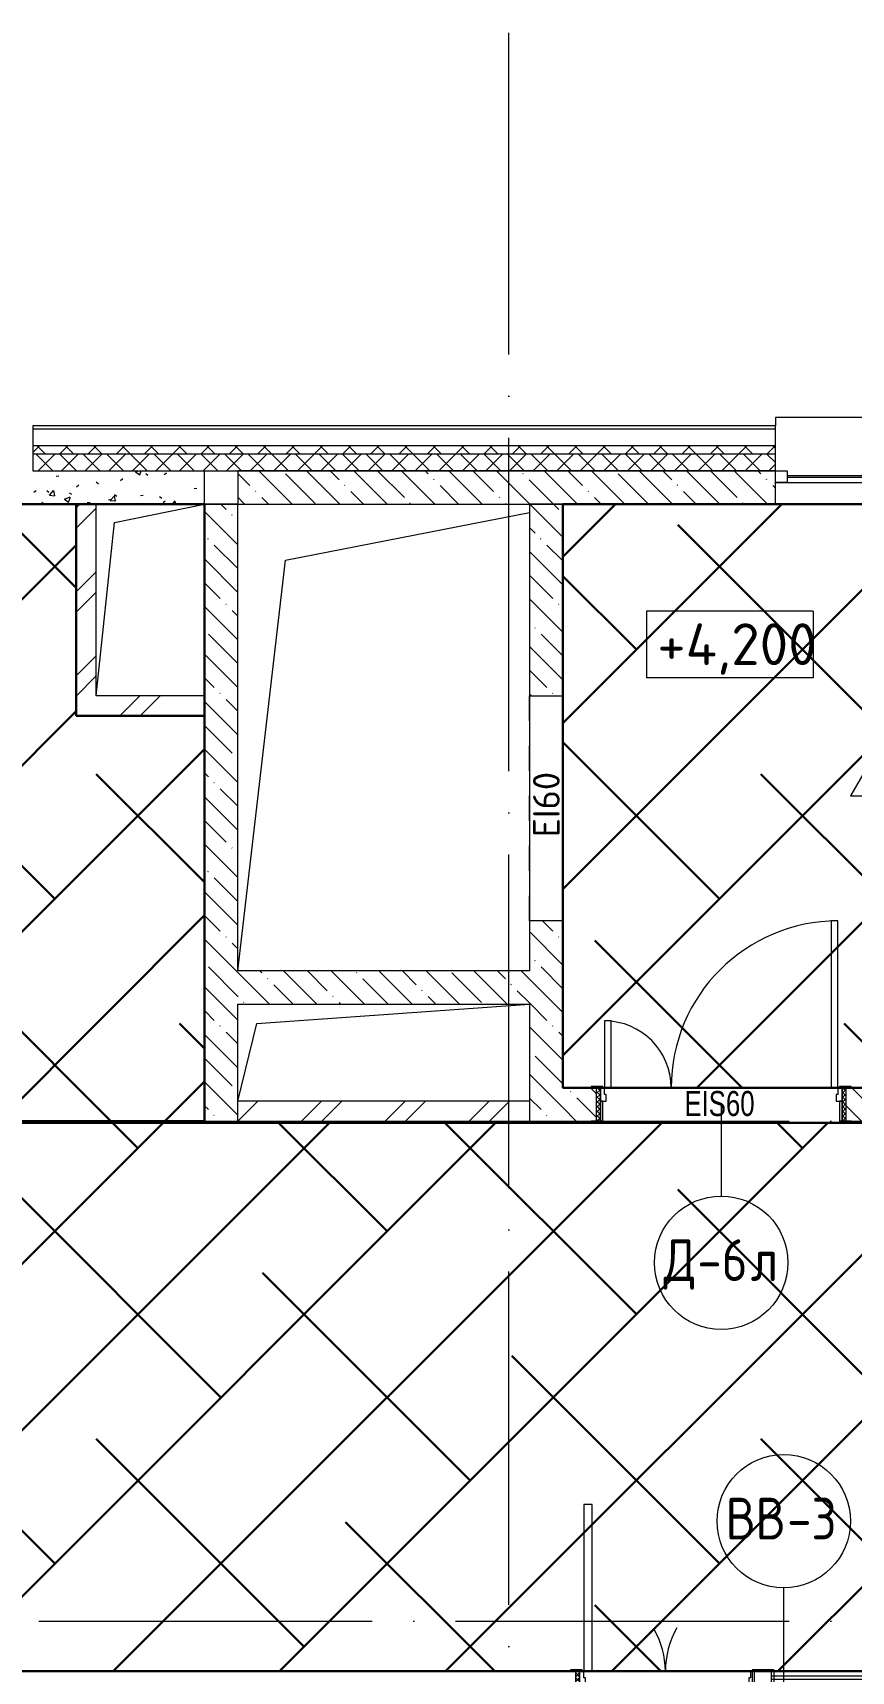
# Model space of a CAD drawing. Header units: millimetres. Extents: x -68946 to 690821, y -552984 to 293768.
# Drawn here: x 23294 to 28204, y -70920 to -61093 of the extents above; entities that cross this region are included whole.
import ezdxf

# ---------------------------------------------------------------- set-up
doc = ezdxf.new("R2010")
doc.units = ezdxf.units.MM
doc.linetypes.add('ADSK_Линия сетки', pattern=[2500, 2000, -250, 0, -250])
doc.linetypes.add('Штрих короткий', pattern=[300, 150, -150])
for name, color, linetype, lineweight in [('1.1) Стяжка 5 вып.', 30, 'Continuous', 30), ('1.3) Звуко-изол           5 вып.', 90, 'Continuous', 30), ('A-DETL-GENF-OTLN', 250, 'Continuous', 5), ('A-DOOR-____-IDEN', 250, 'Continuous', 9), ('A-DOOR-____-MCUT', 250, 'Continuous', 5), ('A-DOOR-____-OTLN', 250, 'Continuous', 5), ('A-DOOR-FRAM-MCUT', 250, 'Continuous', 5), ('A-DOOR-FRAM-OTLN', 250, 'Continuous', 5), ('A-DOOR-GLAZ-MCUT', 250, 'Continuous', 5), ('A-FLOR-____-IDEN', 250, 'Continuous', 9), ('A-FLOR-____-OTLN', 250, 'Continuous', 9), ('A-GLAZ-____-MCUT', 250, 'Continuous', 9), ('A-GLAZ-____-OTLN', 250, 'Continuous', 5), ('A-WALL-____-MCUT', 250, 'Continuous', 13), ('A-WALL-____-PATT', 250, 'Continuous', 13), ('A-WALL-FNSH-MCUT', 250, 'Continuous', 13), ('G-____-____-DIMS', 250, 'Continuous', 9), ('G-____-____-TEXT', 250, 'Continuous', 9), ('I-WALL-____-OTLN', 250, 'Continuous', 9), ('S-GRID-____-OTLN', 250, 'Continuous', 9)]:
    doc.layers.add(name, color=color, linetype=linetype, lineweight=lineweight)
doc.styles.add('Arial Narrow', font='ARIALN.TTF', dxfattribs={"width": 0.9, "height": 150})
doc.styles.add('GOST Common_1', font='', dxfattribs={"width": 0.9, "height": 250})
doc.styles.add('ISOCPEUR_3', font='isocpeur.ttf', dxfattribs={"height": 250})
doc.styles.add('ISOCPEUR_5', font='isocpeur.ttf', dxfattribs={"height": 8})
doc.styles.get('GOST Common_1').set_extended_font_data('GOST Common')
pattern_1 = [(45, (-601.3, -122294.8), (-251.4472, 251.4472), []), (45, (-601.3, -121913.8), (-251.4472, 251.4472), [])]
pattern_2 = [(135, (-601.3, -122294.79), (-142.5612, -142.5612), []), (135, (-458.73, -122294.79), (-142.5612, -142.5612), [252.016, -50.403, 3.353, -47.05])]

# ---------------------------------------------------------------- blocks, each defined once
blk = doc.blocks.new('Проем_Дверь_Прямоугольный - 1350х2100h пол 80-30384426-АР1_Маркировочный план 2 этажа С1')
at = {"layer": 'A-DOOR-____-OTLN', "linetype": 'Штрих короткий'}
for p, q in [((675, 100), (-675, 100)), ((675, -100), (-675, -100))]:
    blk.add_line(p, q, dxfattribs=at)
blk = doc.blocks.new('Дверь_СКБ_2Ст_Фрамуга2 - Н_ВВ-3_2500x2600h_Учебные помещения_Фрамуга слева-42054644-АР1_Маркировочный план 2 этажа С1')
at = {"layer": 'A-DOOR-____-OTLN'}
h = blk.add_hatch(dxfattribs=at)
h.set_pattern_fill('FP_12', color=256, style=0, pattern_type=2)
h.set_pattern_definition([(135, (1051.41, 164.685), (-14.1421, -14.1421), []), (225, (1051.41, 164.685), (14.1421, -14.1421), [])])
h.paths.add_polyline_path([(1262.5, -100), (1262.5, 100), (1237.5, 100), (1237.5, -100)])
at = {"layer": 'A-DOOR-FRAM-OTLN'}
h = blk.add_hatch(dxfattribs=at)
h.set_pattern_fill('FP_13', color=256, style=0, pattern_type=2)
h.set_pattern_definition([(45, (-1071.384, 164.685), (-14.1421, 14.1421), []), (135, (-1071.384, 164.685), (-14.1421, -14.1421), [])])
h.paths.add_polyline_path([(-1212.5, -100), (-1212.5, 100), (-1237.5, 100), (-1237.5, -100)])
at = {"layer": 'A-DOOR-____-MCUT'}
for p, q in [((-1187.5, 1100), (-1187.5, 100)), ((-1137.5, 1100), (-1187.5, 1100)), ((-1137.5, 100), (-1137.5, 1100)), ((-1187.5, 100), (-1137.5, 100))]:
    blk.add_line(p, q, dxfattribs=at)
at = {"layer": 'A-DOOR-____-OTLN'}
for centre, radius, start, end in [((-1197.5, 100), 500, 360, 30), ((-177.5, 100), 520, 150, 180)]:
    blk.add_arc(centre, radius, start, end, dxfattribs=at)
at = {"layer": 'A-DOOR-FRAM-MCUT'}
for p, q in [((-1197.5, 108), (-1267.5, 108)), ((-1267.5, 108), (-1267.5, 100)), ((-1267.5, 100), (-1197.5, 100)), ((-1212.5, 100), (-1237.5, 100)), ((-1237.5, 100), (-1237.5, -100)), ((-1187.5, 100), (-1212.5, 100)), ((-1212.5, 100), (-1212.5, 20)), ((-1212.5, -100), (-1212.5, 100)), ((-1197.5, 100), (-1197.5, 108)), ((-1187.5, 60), (-1187.5, 100)), ((-187.5, 100), (-187.5, 60)), ((-162.5, 100), (-187.5, 100)), ((-177.5, 108), (-177.5, 100)), ((-107.5, 108), (-177.5, 108)), ((-177.5, 100), (-177.5, 20)), ((-62.5, 100), (-162.5, 100)), ((-162.5, 20), (-162.5, 100)), ((-162.5, 20), (-162.5, 100)), ((-117.5, 108), (-117.5, 100)), ((-47.5, 108), (-117.5, 108)), ((-107.5, 100), (-107.5, 108)), ((-62.5, 100), (-62.5, 20)), ((-47.5, 100), (-47.5, 108)), ((-47.5, 100), (-47.5, 20)), ((-47.5, 100), (1237.5, 100)), ((1292.5, 108), (1222.5, 108)), ((1222.5, 108), (1222.5, 100)), ((1222.5, 100), (1222.5, 20)), ((1222.5, 100), (1292.5, 100)), ((1237.5, 100), (1237.5, 20)), ((1262.5, 100), (1237.5, 100)), ((1237.5, 100), (1237.5, -100)), ((1262.5, -100), (1262.5, 100)), ((1292.5, 100), (1292.5, 108)), ((-1212.5, 20), (-1177.5, 20)), ((-1197.5, 20), (-1212.5, 20)), ((-1212.5, 20), (-1212.5, -100)), ((-1197.5, -100), (-1197.5, 20)), ((-1177.5, 60), (-1187.5, 60)), ((-1177.5, 20), (-1177.5, 60)), ((-187.5, 60), (-197.5, 60)), ((-197.5, 60), (-197.5, 20)), ((-197.5, 20), (-162.5, 20)), ((-177.5, 12), (-177.5, 20)), ((-107.5, 12), (-177.5, 12)), ((-62.5, 20), (-162.5, 20)), ((-117.5, 20), (-117.5, 12)), ((-117.5, 12), (-47.5, 12)), ((-107.5, 20), (-107.5, 12)), ((-47.5, 12), (-47.5, 20)), ((1237.5, 20), (-47.5, 20)), ((1237.5, 20), (1222.5, 20)), ((1222.5, 20), (1222.5, -100)), ((1237.5, -100), (1237.5, 20)), ((-1197.5, -100), (-1267.5, -100)), ((-1267.5, -100), (-1267.5, -108)), ((-1267.5, -108), (-1197.5, -108)), ((-1237.5, -100), (-1212.5, -100)), ((-1212.5, -100), (-1197.5, -100)), ((-1197.5, -108), (-1197.5, -100)), ((1222.5, -100), (1237.5, -100)), ((1292.5, -100), (1222.5, -100)), ((1222.5, -100), (1222.5, -108)), ((1222.5, -108), (1292.5, -108)), ((1237.5, -100), (1262.5, -100)), ((1292.5, -108), (1292.5, -100))]:
    blk.add_line(p, q, dxfattribs=at)
at = {"layer": 'A-DOOR-GLAZ-MCUT'}
for p, q in [((1222.5, 70), (-62.5, 70)), ((1222.5, 50), (-62.5, 50))]:
    blk.add_line(p, q, dxfattribs=at)
blk = doc.blocks.new('Окно_СКБ_1Ст1 - 120_Окно_СКБ_1Ст_1250_ОК14Л-29018784-АР1_Маркировочный план 2 этажа С1')
at = {"layer": 'A-GLAZ-____-MCUT'}
for p, q in [((-625, -195), (-625, -125)), ((-625, -125), (-555, -125)), ((-555, -195), (-625, -195)), ((-555, -125), (-555, -195)), ((555, -195), (555, -125)), ((555, -125), (625, -125)), ((625, -195), (555, -195)), ((625, -125), (625, -195))]:
    blk.add_line(p, q, dxfattribs=at)
at = {"layer": 'A-GLAZ-____-MCUT', "lineweight": 5}
for p, q in [((555, -155), (-555, -155)), ((555, -165), (-555, -165))]:
    blk.add_line(p, q, dxfattribs=at)
at = {"layer": 'A-GLAZ-____-OTLN'}
blk.add_line((-625, -195), (625, -195), dxfattribs=at)
blk = doc.blocks.new('WNW_Отлив1 - Отлив_металлический 2-28598996-АР1_Маркировочный план 2 этажа С1')
at = {"layer": 'A-GLAZ-____-OTLN'}
for p, q in [((625, 320), (-625, 320)), ((-625, 320), (-625, 270)), ((625, 270), (625, 320))]:
    blk.add_line(p, q, dxfattribs=at)
blk = doc.blocks.new('Дверь_СКБ_2Ст_Внутренняя1 - Н_Д-6л_1500x2100h_Лифтовой холл _зона безопасности МГН_-42029124-АР1_Маркировочный план 2 этажа С1')
at = {"layer": 'A-DOOR-____-OTLN'}
h = blk.add_hatch(dxfattribs=at)
h.set_pattern_fill('FP_21', color=256, style=0, pattern_type=2)
h.set_pattern_definition([(135, (1551.41, 164.685), (-14.14214, -14.14214), []), (225, (1551.41, 164.685), (14.14214, -14.14214), [])])
h.paths.add_polyline_path([(762.5, -100), (762.5, 100), (737.5, 100), (737.5, -100)])
at = {"layer": 'A-DOOR-FRAM-OTLN'}
h = blk.add_hatch(dxfattribs=at)
h.set_pattern_fill('FP_22', color=256, style=0, pattern_type=2)
h.set_pattern_definition([(45, (-571.384, 164.685), (-14.1421, 14.1421), []), (135, (-571.384, 164.685), (-14.1421, -14.1421), [])])
h.paths.add_polyline_path([(-712.5, -100), (-712.5, 100), (-737.5, 100), (-737.5, -100)])
at = {"layer": 'A-DOOR-____-MCUT'}
for p, q in [((712.5, 1100), (672.5, 1100)), ((672.5, 1100), (672.5, 100)), ((712.5, 100), (712.5, 1100)), ((-687.5, 500), (-687.5, 100)), ((-647.5, 500), (-687.5, 500)), ((-647.5, 100), (-647.5, 500)), ((-687.5, 100), (-647.5, 100)), ((672.5, 100), (712.5, 100))]:
    blk.add_line(p, q, dxfattribs=at)
at = {"layer": 'A-DOOR-____-OTLN'}
for centre, radius, start, end in [((712.5, 100), 1000, 90, 180), ((-687.5, 100), 400, 0, 90)]:
    blk.add_arc(centre, radius, start, end, dxfattribs=at)
at = {"layer": 'A-DOOR-FRAM-MCUT'}
for p, q in [((-697.5, 108), (-767.5, 108)), ((-767.5, 108), (-767.5, 100)), ((-767.5, 100), (-697.5, 100)), ((-712.5, 100), (-737.5, 100)), ((-737.5, 100), (-737.5, -100)), ((-687.5, 100), (-712.5, 100)), ((-712.5, 100), (-712.5, 20)), ((-712.5, -100), (-712.5, 100)), ((-697.5, 100), (-712.5, 100)), ((-712.5, 100), (-712.5, 99)), ((-712.5, 99), (-697.5, 99)), ((-697.5, 100), (-697.5, 108)), ((-697.5, 99), (-697.5, 100)), ((-687.5, 60), (-687.5, 100)), ((712.5, 100), (712.5, 60)), ((737.5, 100), (712.5, 100)), ((792.5, 108), (722.5, 108)), ((722.5, 108), (722.5, 100)), ((737.5, 100), (722.5, 100)), ((722.5, 100), (722.5, 99)), ((722.5, 100), (792.5, 100)), ((722.5, 99), (737.5, 99)), ((737.5, 20), (737.5, 100)), ((762.5, 100), (737.5, 100)), ((737.5, 100), (737.5, -100)), ((737.5, 99), (737.5, 100)), ((762.5, -100), (762.5, 100)), ((792.5, 100), (792.5, 108)), ((-712.5, 20), (-677.5, 20)), ((-697.5, 20), (-712.5, 20)), ((-712.5, 20), (-712.5, -100)), ((-697.5, -100), (-697.5, 20)), ((-677.5, 60), (-687.5, 60)), ((-677.5, 20), (-677.5, 60)), ((712.5, 60), (702.5, 60)), ((702.5, 60), (702.5, 20)), ((702.5, 20), (737.5, 20)), ((737.5, 20), (722.5, 20)), ((722.5, 20), (722.5, -100)), ((737.5, -100), (737.5, 20)), ((-697.5, -100), (-767.5, -100)), ((-767.5, -100), (-767.5, -108)), ((-767.5, -108), (-697.5, -108)), ((-737.5, -100), (-712.5, -100)), ((-712.5, -100), (-697.5, -100)), ((-697.5, -108), (-697.5, -100)), ((722.5, -100), (737.5, -100)), ((792.5, -100), (722.5, -100)), ((722.5, -100), (722.5, -108)), ((722.5, -108), (792.5, -108)), ((737.5, -100), (762.5, -100)), ((792.5, -108), (792.5, -100))]:
    blk.add_line(p, q, dxfattribs=at)
blk = doc.blocks.new('_Wn_-As_OpeningMEP_floor__Rectangular - _Wn_-As_OpeningMEP_floor__Rectangular-39652521-АР1_Маркировочный план 2 этажа С1')
at = {"layer": 'A-DETL-GENF-OTLN'}
for p, q in [((-214.4, 514.4), (325, 625)), ((-325, -525), (-214.4, 514.4))]:
    blk.add_line(p, q, dxfattribs=at)
blk = doc.blocks.new('_Wn_-As_OpeningMEP_floor__Rectangular - _Wn_-As_OpeningMEP_floor__Rectangular-40170329-АР1_Маркировочный план 2 этажа С1')
at = {"layer": 'A-DETL-GENF-OTLN'}
for p, q in [((-589.5, 1139.5), (875, 1425)), ((-875, -1325), (-589.5, 1139.5))]:
    blk.add_line(p, q, dxfattribs=at)
blk = doc.blocks.new('_Wn_-As_OpeningMEP_floor__Rectangular - _Wn_-As_OpeningMEP_floor__Rectangular-39653501-АР1_Маркировочный план 2 этажа С1')
at = {"layer": 'A-DETL-GENF-OTLN'}
for p, q in [((-760.5, 225.5), (875, 340)), ((-875, -240), (-760.5, 225.5))]:
    blk.add_line(p, q, dxfattribs=at)
blk = doc.blocks.new('AAR_СКБ_Марка_Перекрытия - Марка пола-17325028-АР1_Маркировочный план 2 этажа С1')
at = {"layer": 'A-FLOR-____-IDEN'}
for p, q in [((0, 6.932), (-4.002, 0)), ((0, 6.932), (4.002, 0)), ((-4.002, 0), (4.002, 0))]:
    blk.add_line(p, q, dxfattribs=at)
blk = doc.blocks.new('Высотные отметки - 10х4_h_-17668432-АР1_Маркировочный план 2 этажа С1')
at = {"layer": 'G-____-____-DIMS'}
for p, q in [((-5, 4), (-5, 0)), ((5, 4), (-5, 4)), ((5, 4), (5, 0)), ((5, 0), (-5, 0))]:
    blk.add_line(p, q, dxfattribs=at)
blk = doc.blocks.new('ADSK_Марка_Дверь - Типоразмер_ADSK_Марка-30565456-АР1_Маркировочный план 2 этажа С1')
at = {"layer": 'A-DOOR-____-IDEN'}
blk.add_circle((0, 0), 4, dxfattribs=at)

msp = doc.modelspace()

# ---------------------------------------------------------------- hatches: boundary and pattern name
at = {"layer": '1.1) Стяжка 5 вып.', "lineweight": 30, "true_color": 0xf26722}
h = msp.add_hatch(dxfattribs=at)
h.set_pattern_fill('ANSI32', color=30, scale=222)
h.paths.add_polyline_path([(24323.705, -65189.7883), (23553.7078, -65189.7883), (23553.7078, -63919.7883), (21798.7078, -63919.7883), (21798.7078, -67619.7878), (24323.705, -67619.7878)])
h = msp.add_hatch(dxfattribs=at)
h.set_pattern_fill('ANSI32', color=30, scale=222)
h.paths.add_polyline_path([(30923.7078, -64134.7878), (30588.7078, -64134.7878), (30588.7078, -63919.7883), (26473.7078, -63919.7883), (26473.7078, -67419.7878), (30923.7078, -67419.7878)])
h = msp.add_hatch(dxfattribs=at)
h.set_pattern_fill('ANSI32', color=30, scale=222)
h.paths.add_polyline_path([(68448.7078, -67629.7872), (49458.6859, -67629.7872), (49458.6859, -67829.7878), (49038.7078, -67829.7878), (49038.7078, -67629.7872), (45158.7078, -67629.7872), (45158.7078, -67829.7878), (44738.7078, -67829.7878), (44738.7078, -67629.7872), (40658.7078, -67629.7872), (40658.7078, -67829.7878), (40238.7078, -67829.7878), (40238.7078, -67629.7872), (35758.6859, -67629.7872), (35758.6859, -67829.7878), (35336.9036, -67829.7878), (35336.9036, -67629.7872), (32053.7078, -67629.7872), (-363.3141, -67629.7872), (-363.3141, -70919.7878), (68448.7078, -70919.7878)])
at = {"layer": '1.3) Звуко-изол           5 вып.', "lineweight": 30}
h = msp.add_hatch(dxfattribs=at)
h.set_pattern_fill('ANSI38', color=256, scale=222)
h.paths.add_polyline_path([(24323.705, -65189.7883), (23553.7078, -65189.7883), (23553.7078, -63919.7883), (21798.7078, -63919.7883), (21798.7078, -67619.7878), (24323.705, -67619.7878)])
h = msp.add_hatch(dxfattribs=at)
h.set_pattern_fill('ANSI38', color=256, scale=222)
h.paths.add_polyline_path([(30923.7078, -64134.7878), (30588.7078, -64134.7878), (30588.7078, -63919.7883), (26473.7078, -63919.7883), (26473.7078, -67419.7878), (30923.7078, -67419.7878)])
h = msp.add_hatch(dxfattribs=at)
h.set_pattern_fill('ANSI38', color=256, scale=222)
h.paths.add_polyline_path([(68448.7078, -67629.7872), (49458.6859, -67629.7872), (49458.6859, -67829.7878), (49038.7078, -67829.7878), (49038.7078, -67629.7872), (45158.7078, -67629.7872), (45158.7078, -67829.7878), (44738.7078, -67829.7878), (44738.7078, -67629.7872), (40658.7078, -67629.7872), (40658.7078, -67829.7878), (40238.7078, -67829.7878), (40238.7078, -67629.7872), (35758.6859, -67629.7872), (35758.6859, -67829.7878), (35336.9036, -67829.7878), (35336.9036, -67629.7872), (32053.7078, -67629.7872), (-363.3141, -67629.7872), (-363.3141, -70919.7878), (68448.7078, -70919.7878)])
at = {"layer": 'A-WALL-____-PATT', "lineweight": 15, "true_color": 0x000000}
h = msp.add_hatch(dxfattribs=at)
h.set_pattern_fill('FP_16', color=18, style=0, pattern_type=2)
h.set_pattern_definition([(135, (-601.29, -122294.79), (-84.85281, -84.85281), []), (225, (-601.29, -122294.79), (84.85281, -84.85281), [])])
h.paths.add_polyline_path([(68658.7078, -63619.7883), (68658.7078, -63569.7883), (62418.9373, -63569.7883), (62418.9373, -63619.7883), (67832.2751, -63619.7883)])
h.paths.add_polyline_path([(60985.6868, -63619.7883), (61218.9373, -63619.7883), (61218.9373, -63569.7883), (60568.7078, -63569.7883), (60568.7078, -63619.7883)])
h.paths.add_polyline_path([(59668.7078, -63619.7883), (59668.7078, -63569.7883), (52248.9368, -63569.7883), (52248.9368, -63619.7883), (58703.4907, -63619.7883)])
h.paths.add_polyline_path([(49448.9368, -63619.7883), (49448.9368, -63569.7883), (47948.9368, -63569.7883), (47948.9368, -63619.7883), (48433.6081, -63619.7883)])
h.paths.add_polyline_path([(42048.9368, -63619.7883), (42698.9368, -63619.7883), (42698.9368, -63569.7883), (42048.9368, -63569.7883)])
h.paths.add_polyline_path([(45010.314, -63619.7883), (45148.9368, -63619.7883), (45148.9368, -63569.7883), (43598.9368, -63569.7883), (43598.9368, -63619.7883), (43869.2159, -63619.7883)])
h.paths.add_polyline_path([(39248.9368, -63619.7883), (40798.9368, -63619.7883), (40798.9368, -63569.7883), (39248.9368, -63569.7883)])
h.paths.add_polyline_path([(34898.9368, -63619.7883), (36448.9368, -63619.7883), (36448.9368, -63569.7883), (34898.9368, -63569.7883)])
h.paths.add_polyline_path([(32098.9368, -63619.7883), (32098.9368, -63569.7883), (30548.9368, -63569.7883), (30548.9368, -63619.7883), (31317.1372, -63619.7883)])
h.paths.add_polyline_path([(29034.9411, -63619.7883), (29648.9368, -63619.7883), (29648.9368, -63569.7883), (28998.7078, -63569.7883), (28998.7078, -63619.7883)])
h.paths.add_polyline_path([(27748.7078, -63619.7883), (27748.7078, -63569.7883), (23293.7078, -63569.7883), (23293.7078, -63619.7883), (26752.745, -63619.7883)])
h.paths.add_polyline_path([(21617.8037, -63619.7883), (22043.7078, -63619.7883), (22043.7078, -63569.7883), (21303.6859, -63569.7883), (21303.6859, -63619.7883)])
h.paths.add_polyline_path([(20403.6859, -63619.7883), (20403.6859, -63569.7883), (12148.6859, -63569.7883), (12148.6859, -63619.7883), (19906.1566, -63619.7883)])
h.paths.add_polyline_path([(9348.6859, -63619.7883), (9348.6859, -63569.7883), (8148.6859, -63569.7883), (8148.6859, -63619.7883), (8495.1761, -63619.7883)])
h.paths.add_polyline_path([(6948.6859, -63619.7883), (6948.6859, -63569.7883), (-951.3141, -63569.7883), (-951.3141, -63619.7883), (6212.9799, -63619.7883)])
h = msp.add_hatch(dxfattribs=at)
h.set_pattern_fill('FP_17', color=18, style=0, pattern_type=2)
h.set_pattern_definition([(45, (-601.29, -122294.79), (-70.71068, 70.71068), []), (135, (-601.29, -122294.79), (-70.71068, -70.71068), [])])
h.paths.add_polyline_path([(68448.7078, -63719.7883), (68658.7078, -63719.7883), (68658.7078, -63619.7883), (62418.9373, -63619.7883), (62418.9373, -63719.7872), (67832.2751, -63719.7883)])
h.paths.add_polyline_path([(60985.6868, -63719.7883), (61218.9373, -63719.7883), (61218.9373, -63619.7883), (60568.7078, -63619.7883), (60568.7078, -63719.7883)])
h.paths.add_polyline_path([(59668.7078, -63719.7883), (59668.7078, -63619.7883), (52248.9368, -63619.7883), (52248.9368, -63719.7883), (58703.4907, -63719.7883)])
h.paths.add_polyline_path([(49448.7078, -63719.7883), (49448.9368, -63719.7872), (49448.7078, -63619.7883), (47948.9368, -63619.7883), (47948.9368, -63719.7883), (49048.7125, -63719.7872)])
h.paths.add_polyline_path([(44748.7078, -63719.7883), (44748.7125, -63719.7872), (45148.9368, -63719.7872), (45148.9368, -63619.7883), (43598.9368, -63619.7883), (43598.9368, -63719.7883), (43869.2159, -63719.7883)])
h.paths.add_polyline_path([(42698.9368, -63719.7883), (42698.9368, -63619.7883), (42048.9368, -63619.7883), (42048.9368, -63719.7883)])
h.paths.add_polyline_path([(40648.7078, -63719.7883), (40798.9368, -63719.7872), (40798.9368, -63619.7883), (39248.9368, -63619.7883), (39248.9368, -63719.7883), (40445.9217, -63719.7872)])
h.paths.add_polyline_path([(35748.7078, -63719.7883), (36448.9368, -63719.7872), (36448.9368, -63619.7883), (34898.9368, -63619.7883), (34898.9368, -63719.7883), (35748.6979, -63719.7872)])
h.paths.add_polyline_path([(30548.9368, -63719.7883), (32098.9368, -63719.7883), (32098.9368, -63619.7883), (30548.9368, -63619.7883)])
h.paths.add_polyline_path([(29034.9411, -63719.7883), (29648.9368, -63719.7883), (29648.9368, -63619.7883), (28998.7078, -63619.7883), (28998.7078, -63719.7883)])
h.paths.add_polyline_path([(27748.7078, -63719.7883), (27748.7078, -63619.7883), (23293.7078, -63619.7883), (23293.7078, -63719.7883), (26752.745, -63719.7883)])
h.paths.add_polyline_path([(22043.7078, -63719.7883), (22043.7078, -63619.7883), (21303.6859, -63619.7883), (21303.6859, -63719.7883), (21617.8037, -63719.7883)])
h.paths.add_polyline_path([(20403.6859, -63719.7883), (20403.6859, -63619.7883), (12148.6859, -63619.7883), (12148.6859, -63719.7883), (19906.1566, -63719.7883)])
h.paths.add_polyline_path([(9348.6859, -63719.7883), (9348.6859, -63619.7883), (8148.6859, -63619.7883), (8148.6859, -63719.7883), (8498.7078, -63719.7883)])
h.paths.add_polyline_path([(6948.6859, -63719.7883), (6948.6859, -63619.7883), (-901.3141, -63619.7883), (-901.3141, -63719.7883), (6212.9799, -63719.7883)])
h = msp.add_hatch(dxfattribs=at)
h.set_pattern_fill('FP_24', color=18, style=0, pattern_type=2)
h.set_pattern_definition([(50, (-601.3, -122294.8), (364.3679, -31.8783), [38.1, -419.1]), (355, (-601.3, -122294.8), (-70.4859, 382.1133), [30.48, -335.28]), (100.451, (-570.93, -122297.45), (293.885, 350.2334), [32.38, -356.18]), (46.184, (-601.3, -122193.2), (542.1585, -84.0858), [57.15, -628.65]), (96.636, (-556.1, -122200.2), (474.805, 494.8554), [48.57, -534.27]), (351.184, (-601.3, -122193.2), (474.81, 494.85), [45.72, -502.92]), (21, (-550.5, -122218.6), (303.2285, -204.5305), [38.1, -419.1]), (326, (-550.5, -122218.6), (123.604, 368.376), [30.48, -335.28]), (71.451, (-525.22, -122235.63), (426.8341, 163.8427), [32.38, -356.18]), (37.5, (-601.29, -122294.79), (6.17665, 169.11015), [16.764, -314.452, 16.764, -323.596, -336.55]), (37.5, (-601.29, -122294.79), (6.17665, 169.11015), [-671.576, 16.764, -319.786]), (7.5, (-601.3, -122294.79), (133.6389, 200.3615), [16.764, -177.292, 16.764, -306.832, -128.27]), (7.5, (-601.3, -122294.79), (133.6389, 200.3615), [-517.652, 16.764, -111.506]), (327.5, (-714.58, -122294.79), (271.18182, -11.45836), [16.764, -110.236, 16.764, -379.476, -525.78]), (327.5, (-714.58, -122294.79), (271.18182, -11.45836), [-523.24, 16.764, -509.016]), (317.5, (-765.38, -122294.8), (296.2585, 50.85285), [16.764, -148.336, 16.764, -246.38, -373.38]), (317.5, (-765.38, -122294.8), (296.2585, 50.85285), [-428.244, 16.764, -356.616])])
h.paths.add_polyline_path([(24323.7078, -63919.7883), (24323.7078, -63719.7883), (23293.7078, -63719.7883), (23293.7078, -63919.7883), (23673.7078, -63919.7883)])
h = msp.add_hatch(dxfattribs=at)
h.set_pattern_fill('FP_23', color=18, style=0, pattern_type=2)
h.set_pattern_definition(pattern_2)
h.paths.add_polyline_path([(31123.7078, -63919.7878), (31123.7078, -63719.7878), (30548.9368, -63719.7878), (30548.9368, -63919.7878), (30923.7078, -63919.7878)])
h.paths.add_polyline_path([(28998.7078, -63919.7878), (29648.9368, -63919.7878), (29648.9368, -63719.7878), (28998.7078, -63719.7878)])
h.paths.add_polyline_path([(27748.7078, -63919.7878), (27748.7078, -63719.7878), (24523.7078, -63719.7878), (24523.7078, -63919.7878), (26752.745, -63919.7878)])
h = msp.add_hatch(dxfattribs=at)
h.set_pattern_fill('FP_4', color=18, style=0, pattern_type=2)
h.set_pattern_definition(pattern_1)
h.paths.add_polyline_path([(23673.7078, -65189.7883), (23673.7078, -63919.7883), (23553.7078, -63919.7883), (23553.7078, -65189.7883)])
h = msp.add_hatch(dxfattribs=at)
h.set_pattern_fill('FP_23', color=18, style=0, pattern_type=2)
h.set_pattern_definition(pattern_2)
h.paths.add_polyline_path([(24470.5489, -67619.7878), (24523.7078, -67619.7878), (24523.7078, -63919.7883), (24323.7078, -63919.7883), (24323.7078, -67619.7878)])
h = msp.add_hatch(dxfattribs=at)
h.set_pattern_fill('FP_23', color=18, style=0, pattern_type=2)
h.set_pattern_definition(pattern_2)
h.paths.add_polyline_path([(26273.7078, -67619.7878), (26473.7078, -67619.7878), (26473.7078, -66419.7878), (26273.7078, -66419.7878), (26273.7078, -67271.1243)])
h.paths.add_polyline_path([(26473.7078, -65069.7878), (26473.7078, -63919.7878), (26273.7078, -63919.7878), (26273.7078, -65069.7878)])
h = msp.add_hatch(dxfattribs=at)
h.set_pattern_fill('FP_4', color=18, style=0, pattern_type=2)
h.set_pattern_definition(pattern_1)
h.paths.add_polyline_path([(24323.7078, -65189.7883), (24323.7078, -65069.7883), (23673.7078, -65069.7883), (23673.7078, -65189.7883)])
h = msp.add_hatch(dxfattribs=at)
h.set_pattern_fill('FP_23', color=18, style=0, pattern_type=2)
h.set_pattern_definition(pattern_2)
h.paths.add_polyline_path([(26273.7078, -66919.7878), (26273.7078, -66719.7878), (24523.7078, -66719.7878), (24523.7078, -66919.7878)])
h = msp.add_hatch(dxfattribs=at)
h.set_pattern_fill('FP_4', color=18, style=0, pattern_type=2)
h.set_pattern_definition(pattern_1)
h.paths.add_polyline_path([(26273.7078, -67619.7878), (26273.7078, -67499.7878), (24523.7078, -67499.7878), (24523.7078, -67619.7878)])
h = msp.add_hatch(dxfattribs=at)
h.set_pattern_fill('FP_23', color=18, style=0, pattern_type=2)
h.set_pattern_definition(pattern_2)
h.paths.add_polyline_path([(30923.7078, -67619.7878), (30923.7078, -67419.7878), (28173.7078, -67419.7878), (28173.7078, -67619.7878), (29034.9411, -67619.7878)])
h.paths.add_polyline_path([(26643.7078, -67619.7878), (26673.7078, -67619.7878), (26673.7078, -67419.7878), (26473.7078, -67419.7878), (26473.7078, -67619.7878)])

# ---------------------------------------------------------------- linework, layer by layer
at = {"layer": '1.1) Стяжка 5 вып.', "lineweight": 30}
for points in [[(24323.705, -63919.7883), (21798.7078, -63919.7883), (21798.7078, -67619.7878), (24323.705, -67619.7878)], [(23553.7078, -65189.7883), (24323.705, -65189.7883), (24323.705, -63919.7883), (23553.7078, -63919.7883)], [(26473.7078, -63919.7883), (30923.7078, -63919.7883), (30923.7078, -67419.7878), (26473.7078, -67419.7878)], [(-363.3141, -67629.7872), (68448.7078, -67629.7872), (68448.7078, -70919.7878), (-363.3141, -70919.7878)]]:
    msp.add_lwpolyline(points, close=True, dxfattribs=at)
at = {"layer": 'A-DOOR-____-IDEN', "color": 18, "true_color": 0x000000}
for p, q in [((27423.7078, -67519.7878), (27423.7078, -68069.7881)), ((27798.7078, -71019.7883), (27798.7078, -70419.7883))]:
    msp.add_line(p, q, dxfattribs=at)
at = {"layer": 'A-FLOR-____-OTLN', "color": 18, "lineweight": 5, "true_color": 0x000000}
for p, q in [((26273.7078, -65069.7878), (26273.7078, -66419.7878)), ((26763.7078, -67419.7878), (28083.7078, -67419.7878))]:
    msp.add_line(p, q, dxfattribs=at)
at = {"layer": 'A-WALL-____-MCUT', "color": 18, "lineweight": 15, "true_color": 0x000000}
for p, q in [((27748.7078, -63469.7883), (23293.7078, -63469.7883)), ((23293.7078, -63569.7883), (23293.7078, -63719.7883)), ((27748.7078, -63569.7883), (23293.7078, -63569.7883)), ((27748.7078, -63719.7878), (27748.7078, -63569.7883)), ((27748.7078, -63619.7883), (23293.7078, -63619.7883)), ((23293.7078, -63719.7883), (24323.7078, -63719.7883)), ((24323.7078, -63719.7883), (24523.7078, -63719.7883)), ((24323.7078, -63919.7883), (24323.7078, -63719.7883)), ((24523.7078, -63719.7878), (24523.7078, -63919.7878)), ((27748.7078, -63719.7878), (24523.7078, -63719.7878)), ((24523.7078, -63719.7883), (27748.7078, -63719.7883)), ((27748.7078, -63919.7878), (27748.7078, -63719.7878)), ((23293.7078, -63919.7883), (23553.7078, -63919.7883)), ((23553.7078, -63919.7883), (23553.7078, -65189.7883)), ((23673.7078, -63919.7883), (23553.7078, -63919.7883)), ((23673.7078, -65069.7883), (23673.7078, -63919.7883)), ((23673.7078, -63919.7883), (24323.7078, -63919.7883)), ((24323.7078, -63919.7883), (24323.7078, -65069.7883)), ((24523.7078, -63919.7883), (24323.7078, -63919.7883)), ((24523.7078, -63919.7878), (27748.7078, -63919.7878)), ((24523.7078, -66719.7878), (24523.7078, -63919.7883)), ((26273.7078, -63919.7878), (26273.7078, -65069.7878)), ((26473.7078, -63919.7878), (26273.7078, -63919.7878)), ((26473.7078, -65069.7878), (26473.7078, -63919.7878)), ((24323.7078, -65069.7883), (23673.7078, -65069.7883)), ((24323.7078, -65189.7883), (24323.7078, -65069.7883)), ((26273.7078, -65069.7878), (26473.7078, -65069.7878)), ((23553.7078, -65189.7883), (24323.7078, -65189.7883)), ((24323.7078, -65189.7883), (24323.7078, -67619.7878)), ((26273.7078, -66419.7878), (26273.7078, -66719.7878)), ((26473.7078, -66419.7878), (26273.7078, -66419.7878)), ((26473.7078, -67419.7878), (26473.7078, -66419.7878)), ((26273.7078, -66719.7878), (24523.7078, -66719.7878)), ((24523.7078, -66919.7878), (26273.7078, -66919.7878)), ((24523.7078, -67619.7878), (24523.7078, -66919.7878)), ((26273.7078, -66919.7878), (26273.7078, -67619.7878)), ((26273.7078, -67499.7878), (24523.7078, -67499.7878)), ((26643.7078, -67419.7878), (26473.7078, -67419.7878)), ((30923.7078, -67419.7878), (28203.7078, -67419.7878)), ((24323.7078, -67619.7878), (24523.7078, -67619.7878)), ((24523.7078, -67619.7878), (26273.7078, -67619.7878)), ((26273.7078, -67619.7878), (26643.7078, -67619.7878)), ((28203.7078, -67619.7878), (31123.7078, -67619.7878))]:
    msp.add_line(p, q, dxfattribs=at)
at = {"layer": 'A-WALL-FNSH-MCUT', "lineweight": 15}
for p, q in [((27748.7078, -63449.7883), (23293.7078, -63449.7883)), ((23293.7078, -63449.7883), (23293.7078, -63569.7883)), ((27748.7078, -63569.7883), (27748.7078, -63449.7883))]:
    msp.add_line(p, q, dxfattribs=at)
at = {"layer": 'I-WALL-____-OTLN', "color": 18, "lineweight": 15, "true_color": 0x000000}
msp.add_line((28998.7078, -63919.7878), (27748.7078, -63919.7878), dxfattribs=at)
at = {"layer": 'S-GRID-____-OTLN', "color": 18, "linetype": 'ADSK_Линия сетки', "true_color": 0x000000}
for p, q in [((26148.7078, -83022.3092), (26148.7078, -61092.7832)), ((-4170.8434, -63919.7878), (72672.5335, -63919.7878)), ((-4170.8434, -67619.7878), (72672.5335, -67619.7878)), ((-4170.8434, -70619.7878), (72672.5335, -70619.7878))]:
    msp.add_line(p, q, dxfattribs=at)

# ---------------------------------------------------------------- block references
at = {"layer": 'A-DOOR-____-IDEN', "color": 18, "true_color": 0x000000, "xscale": 99.99999999999993, "yscale": 99.99999999999993, "zscale": 99.99999999999993}
for p in [(27423.7078, -68469.7881), (27798.7078, -70019.7883)]:
    msp.add_blockref('ADSK_Марка_Дверь - Типоразмер_ADSK_Марка-30565456-АР1_Маркировочный план 2 этажа С1', p, dxfattribs=at)
at = {"layer": 'A-DOOR-____-OTLN', "color": 18, "true_color": 0x000000, "rotation": 269.9999999999998}
msp.add_blockref('Проем_Дверь_Прямоугольный - 1350х2100h пол 80-30384426-АР1_Маркировочный план 2 этажа С1', (26373.7078, -65744.7878), dxfattribs=at)
at = {"layer": 'A-DOOR-____-OTLN', "color": 18, "true_color": 0x000000}
for name, p in [('Дверь_СКБ_2Ст_Внутренняя1 - Н_Д-6л_1500x2100h_Лифтовой холл _зона безопасности МГН_-42029124-АР1_Маркировочный план 2 этажа С1', (27411.2078, -67519.7878)), ('Дверь_СКБ_2Ст_Фрамуга2 - Н_ВВ-3_2500x2600h_Учебные помещения_Фрамуга слева-42054644-АР1_Маркировочный план 2 этажа С1', (27786.2078, -71019.7883))]:
    msp.add_blockref(name, p, dxfattribs=at)
at = {"layer": 'A-FLOR-____-IDEN', "color": 18, "true_color": 0x000000, "xscale": 99.99999999999993, "yscale": 99.99999999999993, "zscale": 99.99999999999993}
msp.add_blockref('AAR_СКБ_Марка_Перекрытия - Марка пола-17325028-АР1_Маркировочный план 2 этажа С1', (28598.7078, -65669.7878), dxfattribs=at)
at = {"layer": 'A-GLAZ-____-OTLN', "color": 18, "true_color": 0x000000}
for name, p in [('WNW_Отлив1 - Отлив_металлический 2-28598996-АР1_Маркировочный план 2 этажа С1', (28373.7078, -63719.7883)), ('Окно_СКБ_1Ст1 - 120_Окно_СКБ_1Ст_1250_ОК14Л-29018784-АР1_Маркировочный план 2 этажа С1', (28373.7078, -63594.7883)), ('_Wn_-As_OpeningMEP_floor__Rectangular - _Wn_-As_OpeningMEP_floor__Rectangular-39652521-АР1_Маркировочный план 2 этажа С1', (23998.7078, -64544.7878)), ('_Wn_-As_OpeningMEP_floor__Rectangular - _Wn_-As_OpeningMEP_floor__Rectangular-40170329-АР1_Маркировочный план 2 этажа С1', (25398.7078, -65394.7875)), ('_Wn_-As_OpeningMEP_floor__Rectangular - _Wn_-As_OpeningMEP_floor__Rectangular-39653501-АР1_Маркировочный план 2 этажа С1', (25398.7078, -67259.7878))]:
    msp.add_blockref(name, p, dxfattribs=at)
at = {"layer": 'G-____-____-DIMS', "color": 18, "true_color": 0x000000, "xscale": 99.99999999999993, "yscale": 99.99999999999993, "zscale": 99.99999999999993}
msp.add_blockref('Высотные отметки - 10х4_h_-17668432-АР1_Маркировочный план 2 этажа С1', (27475.7478, -64961.4873), dxfattribs=at)

# ---------------------------------------------------------------- texts
at = {"layer": 'A-DOOR-____-IDEN', "color": 18, "true_color": 0x000000, "attachment_point": 1}
for s, insert, char_height, width, style in [('EIS60', (27202.7504, -67439.6392), 150, 526.708687, 'Arial Narrow'), ('\\fGOST Common|b0|i0|c204|p34|;\\W.9;Д', (27077.6504, -68329.3375), 250, 245.316375, 'GOST Common_1'), ('-6', (27280.0567, -68329.3375), 250, 389.620125, 'GOST Common_1'), ('\\fGOST Common|b0|i0|c204|p34|;\\W.9;л', (27601.5254, -68329.3375), 250, 194.810062, 'GOST Common_1'), ('ВВ', (27449.9504, -69879.3378), 250, 447.341625, 'GOST Common_1'), ('-3', (27819.0442, -69879.3378), 250, 389.620125, 'GOST Common_1')]:
    msp.add_mtext(s, dxfattribs=dict(at, insert=insert, char_height=char_height, width=width, style=style))
at = {"layer": 'G-____-____-DIMS', "color": 18, "true_color": 0x000000, "insert": (27040.0347, -64634.8733), "char_height": 250, "width": 1045.711485, "attachment_point": 1, "line_spacing_factor": 1.149209, "style": 'ISOCPEUR_3'}
msp.add_mtext('+4,200', dxfattribs=at)
at = {"layer": 'G-____-____-TEXT', "color": 18, "true_color": 0x000000, "insert": (26294.8328, -65917.7635), "char_height": 160, "width": 464.97875, "attachment_point": 1, "rotation": 90, "style": 'ISOCPEUR_5'}
msp.add_mtext('EI60', dxfattribs=at)

doc.saveas('drawing.dxf')
